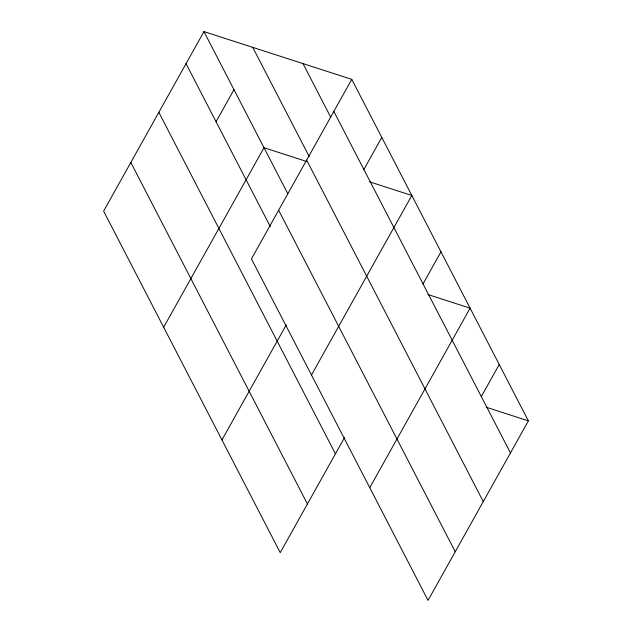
<?xml version="1.0" encoding="UTF-8"?>
<svg xmlns="http://www.w3.org/2000/svg" width="632" height="632" viewBox="0 0 632 632"><rect width="100%" height="100%" fill="white"/><g stroke="black" fill="none" stroke-linecap="round" stroke-linejoin="round"><path stroke-width="0.95" d="M351.771 79.363L251.433 258.891L428.038 600.4L528.376 420.865L351.771 79.363L203.962 31.6L103.624 211.135L280.229 552.637L344.511 437.613M216.065 121.723L233.982 89.657M163.672 327.25L264.01 147.714L306.22 161.35M363.874 169.479L381.791 137.413M221.951 439.943L286.233 324.919M311.481 375.005L411.819 195.47L369.609 181.834M423.037 283.887L440.954 251.82M369.76 487.707L470.097 308.171L427.888 294.528M481.315 396.58L499.233 364.514M486.166 407.229L528.376 420.865M333.846 111.43L510.459 452.931M302.997 63.603L330.773 117.323M252.737 47.361L309.198 156.538M306.654 160.094L483.259 501.595M203.962 31.6L287.765 193.661M278.633 210.227L455.238 551.736M186.037 63.666L270.298 226.588M158.845 112.33L335.45 453.839M130.824 162.471L307.428 503.973"/></g></svg>
